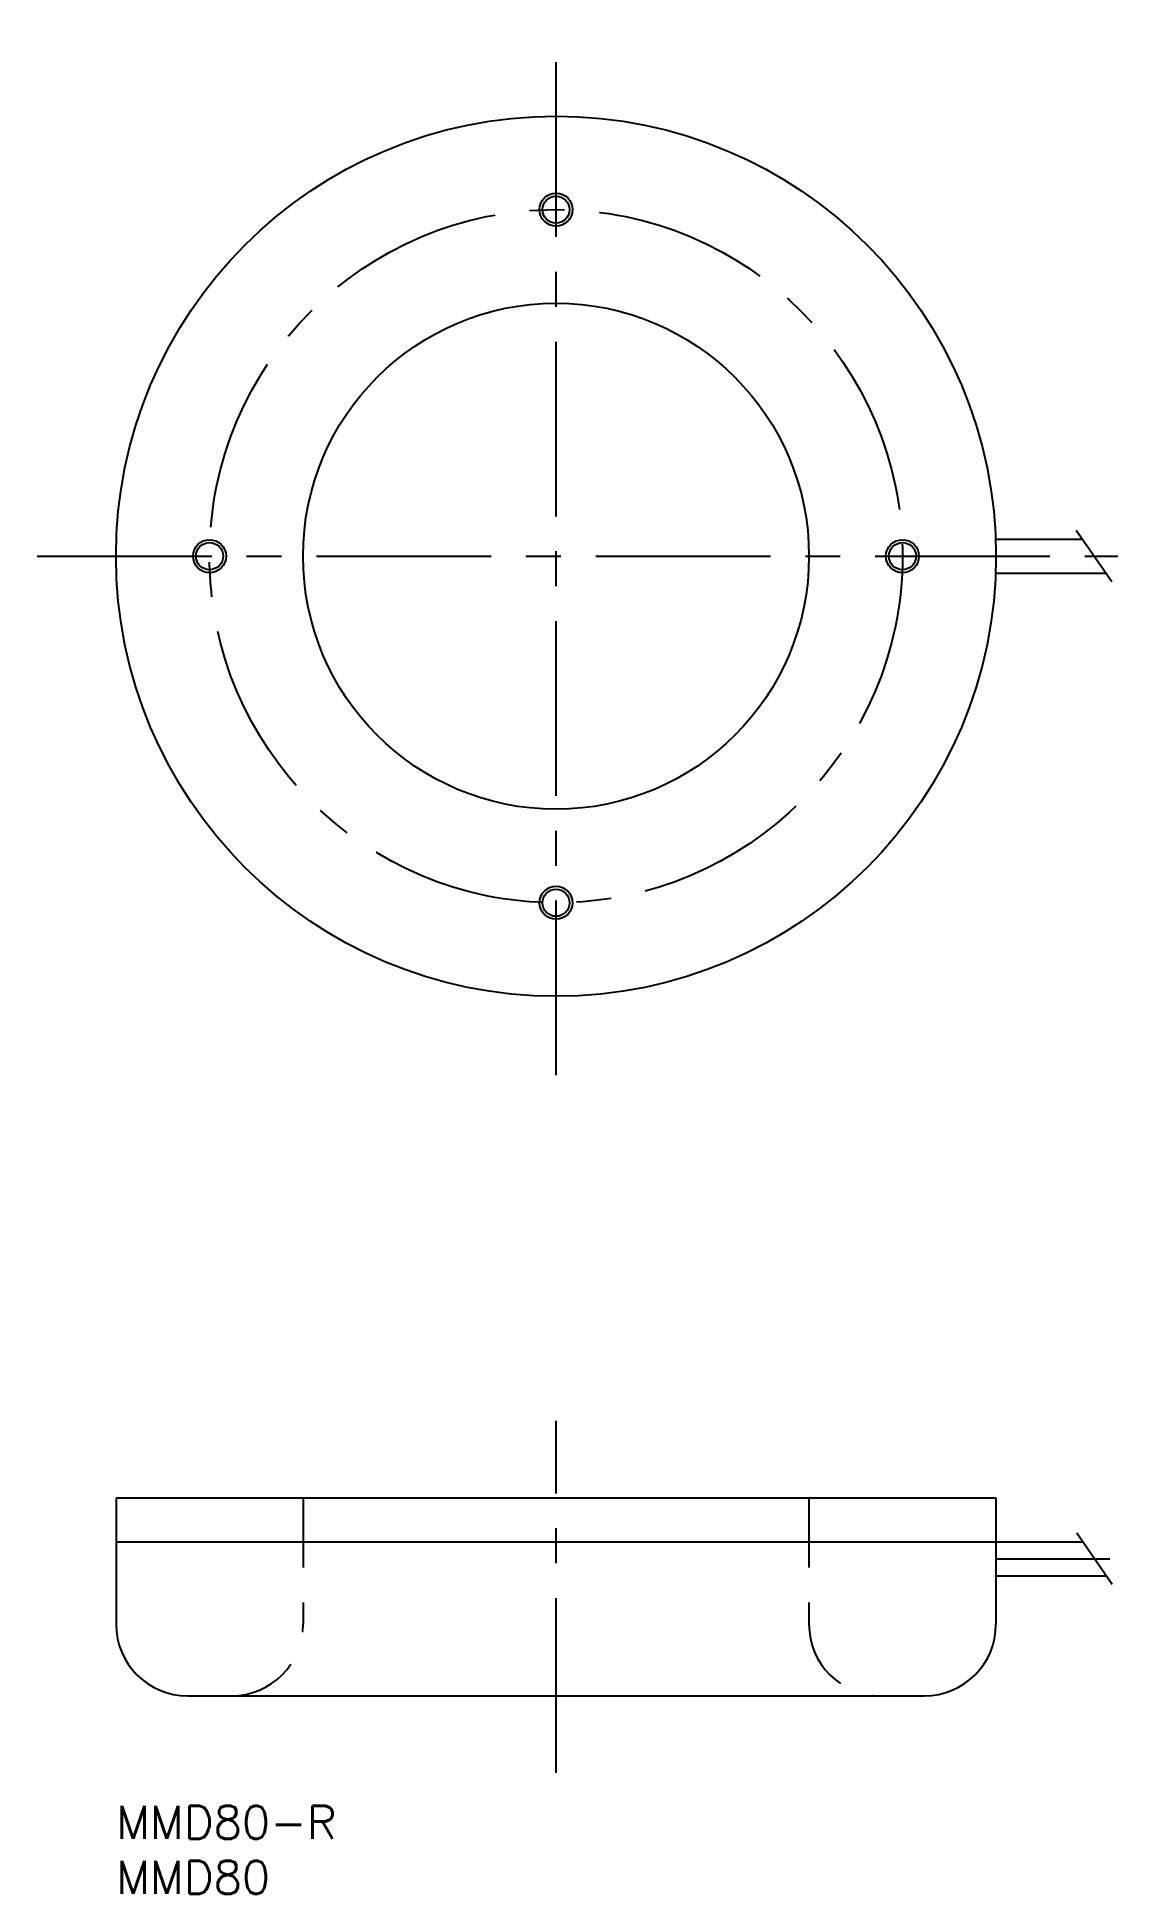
# Model space of a CAD drawing. Extents: x -7 to 91, y -8 to 161.
import ezdxf

# ---------------------------------------------------------------- set-up
doc = ezdxf.new("R2010")
doc.units = 0
doc.header["$LTSCALE"] = 0.5
doc.linetypes.add('CENTER', pattern=[50.8, 31.75, -6.35, 6.35, -6.35])
doc.linetypes.add('DASHED', pattern=[19.05, 12.7, -6.35])
for name, color, linetype in [('MSM_CENTER', 1, 'CENTER'), ('MSM_CONTINUOUS', 7, 'CONTINUOUS'), ('MSM_DASHED', 4, 'DASHED'), ('MSM_NARROW', 5, 'CONTINUOUS'), ('MSM_PART_NUMBER', 7, 'CONTINUOUS')]:
    doc.layers.add(name, color=color, linetype=linetype)
doc.styles.get("Standard").update_dxf_attribs({"font": 'txt.shx', "height": 3, "bigfont": 'bigfont.shx'})

# ---------------------------------------------------------------- blocks, each defined once
blk = doc.blocks.new('*U2')
at = {"layer": 'MSM_PART_NUMBER'}
blk.add_text('MMD80-R', height=3, dxfattribs=at).set_placement((0, -3))
blk = doc.blocks.new('*U3')
at = {"layer": 'MSM_PART_NUMBER'}
blk.add_text('MMD80', height=3, dxfattribs=at).set_placement((0, -8))

msp = doc.modelspace()

# ---------------------------------------------------------------- linework, layer by layer
at = {"layer": 'MSM_CENTER'}
for p, q in [((40, 66.4), (40, 160.76)), ((-7.18, 113.58), (91.08, 113.58)), ((40, 3), (40, 35)), ((80.06, 22.45), (90.36, 22.45))]:
    msp.add_line(p, q, dxfattribs=at)
msp.add_circle((40, 113.58), 31.5, dxfattribs=at)
at = {"layer": 'MSM_CONTINUOUS'}
for p, q in [((79.94, 115.13), (87.83, 115.13)), ((79.94, 112.03), (89.98, 112.03)), ((0, 28), (80, 28)), ((0, 28), (0, 16.5)), ((80, 28), (80, 16.5)), ((0, 24), (87.88, 24)), ((80, 20.9), (90.04, 20.9)), ((6.5, 10), (73.5, 10))]:
    msp.add_line(p, q, dxfattribs=at)
for centre, radius in [((40, 113.58), 40), ((40, 145.08), 1.23), ((40, 113.58), 23), ((8.5, 113.58), 1.23), ((71.5, 113.58), 1.23), ((40, 82.08), 1.23)]:
    msp.add_circle(centre, radius, dxfattribs=at)
for centre, start, end in [((6.5, 16.5), 180, 270), ((73.5, 16.5), 270, 0)]:
    msp.add_arc(centre, 6.5, start, end, dxfattribs=at)
at = {"layer": 'MSM_DASHED'}
for p, q in [((17, 28), (17, 16.5)), ((63, 28), (63, 16.5))]:
    msp.add_line(p, q, dxfattribs=at)
for centre, start, end in [((10.5, 16.5), 270, 0), ((69.5, 16.5), 180, 270)]:
    msp.add_arc(centre, 6.5, start, end, dxfattribs=at)
at = {"layer": 'MSM_NARROW'}
for p, q in [((90.52, 111.26), (87.29, 115.91)), ((90.58, 20.12), (87.34, 24.78))]:
    msp.add_line(p, q, dxfattribs=at)
for centre in [(40, 145.08), (8.5, 113.58), (71.5, 113.58), (40, 82.08)]:
    msp.add_circle(centre, 1.5, dxfattribs=at)

# ---------------------------------------------------------------- block references
at = {"layer": 'MSM_CONTINUOUS'}
for name in ['*U2', '*U3']:
    msp.add_blockref(name, (0, 0), dxfattribs=at)

doc.saveas('drawing.dxf')
